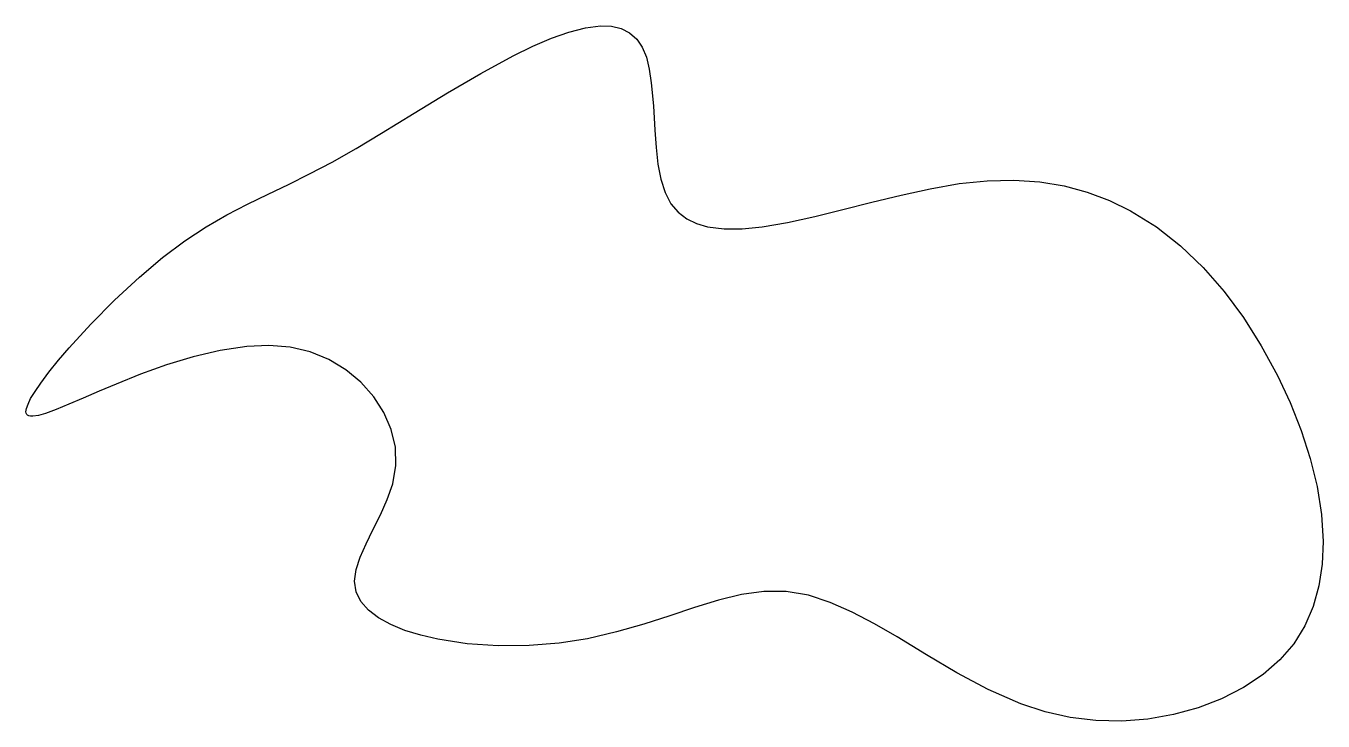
# Model space of a CAD drawing. Header units: inches. Extents: x 6.5 to 17.1, y 5.8 to 11.4.
import ezdxf

# ---------------------------------------------------------------- set-up
doc = ezdxf.new("R2010")
doc.units = ezdxf.units.IN
doc.header["$MEASUREMENT"] = 0

msp = doc.modelspace()

# ---------------------------------------------------------------- linework, layer by layer
at = {"color": 7, "linetype": 'Continuous', "lineweight": 25, "flags": 128}
msp.add_lwpolyline([(9.197, 6.928), (9.21, 7.022), (9.243, 7.124), (9.291, 7.231), (9.347, 7.344), (9.408, 7.466), (9.464, 7.593), (9.508, 7.721), (9.535, 7.869), (9.53, 8.017), (9.497, 8.162), (9.437, 8.3), (9.354, 8.429), (9.25, 8.546), (9.127, 8.648), (8.989, 8.731), (8.836, 8.793), (8.673, 8.831), (8.5, 8.845), (8.322, 8.837), (8.103, 8.805), (7.883, 8.753), (7.666, 8.687), (7.456, 8.611), (7.257, 8.531), (7.118, 8.473), (6.989, 8.417), (6.872, 8.367), (6.769, 8.325), (6.682, 8.293), (6.625, 8.277), (6.58, 8.27), (6.561, 8.27), (6.546, 8.273), (6.535, 8.279), (6.529, 8.285), (6.525, 8.294), (6.523, 8.305), (6.527, 8.333), (6.54, 8.369), (6.561, 8.413), (6.597, 8.472), (6.643, 8.54), (6.709, 8.628), (6.787, 8.725), (6.875, 8.828), (7.051, 9.02), (7.245, 9.215), (7.446, 9.401), (7.635, 9.562), (7.817, 9.698), (7.99, 9.812), (8.159, 9.909), (8.326, 9.996), (8.495, 10.078), (8.66, 10.157), (8.832, 10.242), (9.015, 10.338), (9.21, 10.449), (9.416, 10.573), (9.683, 10.736), (9.955, 10.902), (10.226, 11.061), (10.489, 11.203), (10.648, 11.281), (10.8, 11.346), (10.943, 11.397), (11.077, 11.432), (11.199, 11.447), (11.288, 11.444), (11.367, 11.426), (11.437, 11.392), (11.495, 11.34), (11.539, 11.275), (11.573, 11.192), (11.597, 11.094), (11.613, 10.985), (11.63, 10.796), (11.641, 10.598), (11.652, 10.458), (11.667, 10.323), (11.69, 10.199), (11.725, 10.09), (11.773, 9.999), (11.831, 9.931), (11.901, 9.877), (11.981, 9.838), (12.071, 9.811), (12.206, 9.794), (12.354, 9.795), (12.515, 9.811), (12.723, 9.847), (12.943, 9.895), (13.172, 9.952), (13.408, 10.012), (13.646, 10.07), (13.884, 10.122), (14.118, 10.163), (14.346, 10.187), (14.565, 10.192), (14.775, 10.177), (14.973, 10.144), (15.162, 10.093), (15.342, 10.025), (15.514, 9.942), (15.724, 9.811), (15.921, 9.657), (16.105, 9.481), (16.276, 9.286), (16.433, 9.073), (16.578, 8.844), (16.71, 8.601), (16.813, 8.381), (16.903, 8.155), (16.976, 7.926), (17.032, 7.697), (17.067, 7.471), (17.081, 7.249), (17.073, 7.065), (17.047, 6.889), (17.001, 6.721), (16.933, 6.564), (16.842, 6.418), (16.728, 6.286), (16.593, 6.169), (16.432, 6.061), (16.255, 5.97), (16.064, 5.897), (15.863, 5.842), (15.655, 5.805), (15.443, 5.789), (15.231, 5.792), (15.022, 5.817), (14.818, 5.863), (14.621, 5.928), (14.356, 6.045), (14.1, 6.181), (13.854, 6.328), (13.614, 6.473), (13.43, 6.581), (13.249, 6.676), (13.07, 6.755), (12.892, 6.813), (12.711, 6.844), (12.53, 6.844), (12.347, 6.818), (12.159, 6.773), (11.964, 6.713), (11.764, 6.646), (11.553, 6.578), (11.331, 6.514), (11.093, 6.459), (10.863, 6.422), (10.618, 6.403), (10.366, 6.401), (10.115, 6.418), (9.876, 6.454), (9.737, 6.487), (9.608, 6.526), (9.493, 6.574), (9.393, 6.629), (9.311, 6.692), (9.25, 6.763), (9.211, 6.841), (9.197, 6.928)], dxfattribs=at)

doc.saveas('drawing.dxf')
